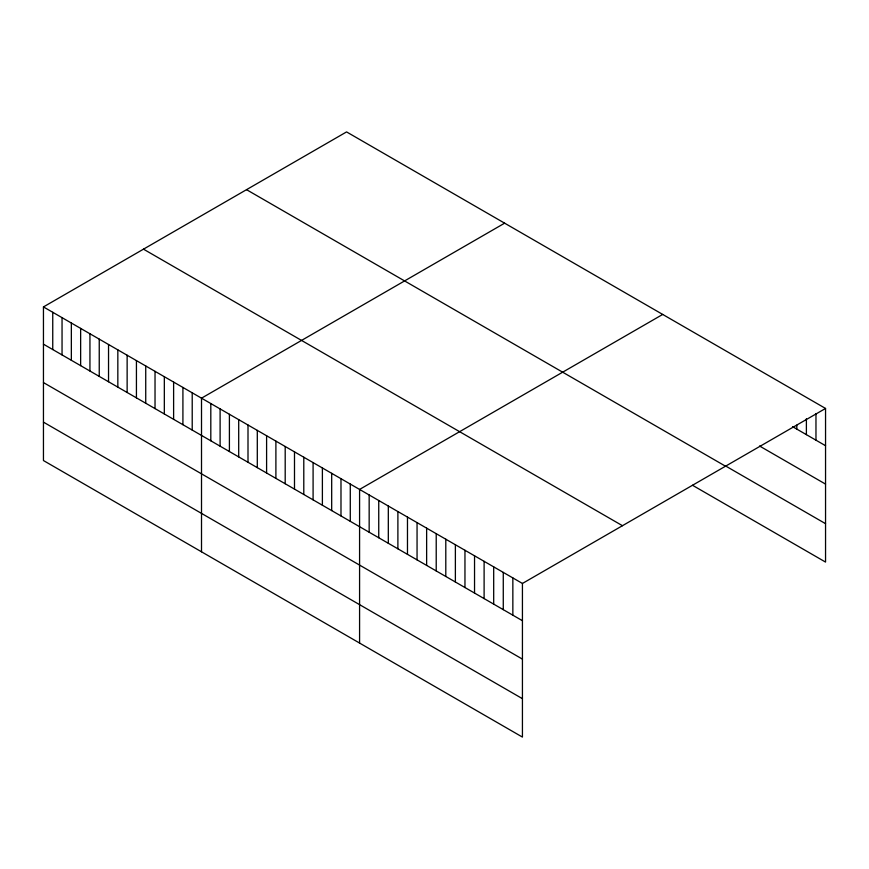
<?xml version="1.0" encoding="UTF-8"?>
<svg xmlns="http://www.w3.org/2000/svg" width="869" height="869" viewBox="0 0 869 869"><rect width="100%" height="100%" fill="white"/><g stroke="black" fill="none" stroke-linecap="round" stroke-linejoin="round"><path stroke-width="1.3" d="M43.45 306.92L522.432 583.457L522.432 737.086L43.45 460.548L43.45 306.92L346.568 131.914L825.55 408.452L825.55 562.08L692.495 485.26M504.628 223.17L201.51 398.176L201.51 551.804M662.699 314.437L359.581 489.432L359.581 643.06M522.432 583.457L825.55 408.452M792.55 426.657L825.55 445.71M759.56 446.014L825.55 484.109M725.496 465.914L825.55 523.681M246.535 189.67L725.517 466.208M143.483 249.164L622.465 525.702M43.45 344.178L522.432 620.716M43.45 382.577L522.432 659.115M43.45 422.138L522.432 698.676M815.969 413.568L815.969 440.181M806.389 418.684L806.389 434.652M796.808 425.126L796.808 429.112M512.851 577.928L512.851 615.187M503.27 572.399L503.27 609.647M493.69 566.87L493.69 604.118M484.109 561.331L484.109 598.589M474.539 555.802L474.539 593.06M464.958 550.273L464.958 587.531M455.378 544.744L455.378 582.002M445.797 539.214L445.797 576.462M436.216 533.685L436.216 570.933M426.636 528.146L426.636 565.404M417.055 522.617L417.055 559.875M407.474 517.088L407.474 554.346M397.893 511.559L397.893 548.817M388.313 506.03L388.313 543.277M378.743 500.501L378.743 537.748M369.162 494.961L369.162 532.219M350.283 484.066L350.283 521.324M340.985 478.7L340.985 515.958M331.686 473.333L331.686 510.581M322.388 467.967L322.388 505.215M313.09 462.59L313.09 499.849M303.792 457.224L303.792 494.483M294.493 451.858L294.493 489.117M285.195 446.492L285.195 483.74M275.897 441.126L275.897 478.374M266.598 435.749L266.598 473.008M257.3 430.383L257.3 467.641M248.002 425.017L248.002 462.275M238.703 419.651L238.703 456.909M229.405 414.285L229.405 451.532M220.107 408.919L220.107 446.166M210.809 403.542L210.809 440.8M192.212 392.81L192.212 430.068M182.914 387.444L182.914 424.691M173.615 382.078L173.615 419.325M164.328 376.701L164.328 413.959M155.03 371.335L155.03 408.593M145.731 365.968L145.731 403.227M136.433 360.602L136.433 397.85M127.135 355.236L127.135 392.484M117.836 349.859L117.836 387.118M108.538 344.493L108.538 381.752M99.24 339.127L99.24 376.386M89.941 333.761L89.941 371.02M80.643 328.395L80.643 365.643M71.345 323.029L71.345 360.277M62.047 317.652L62.047 354.91M52.748 312.286L52.748 349.544"/></g></svg>
